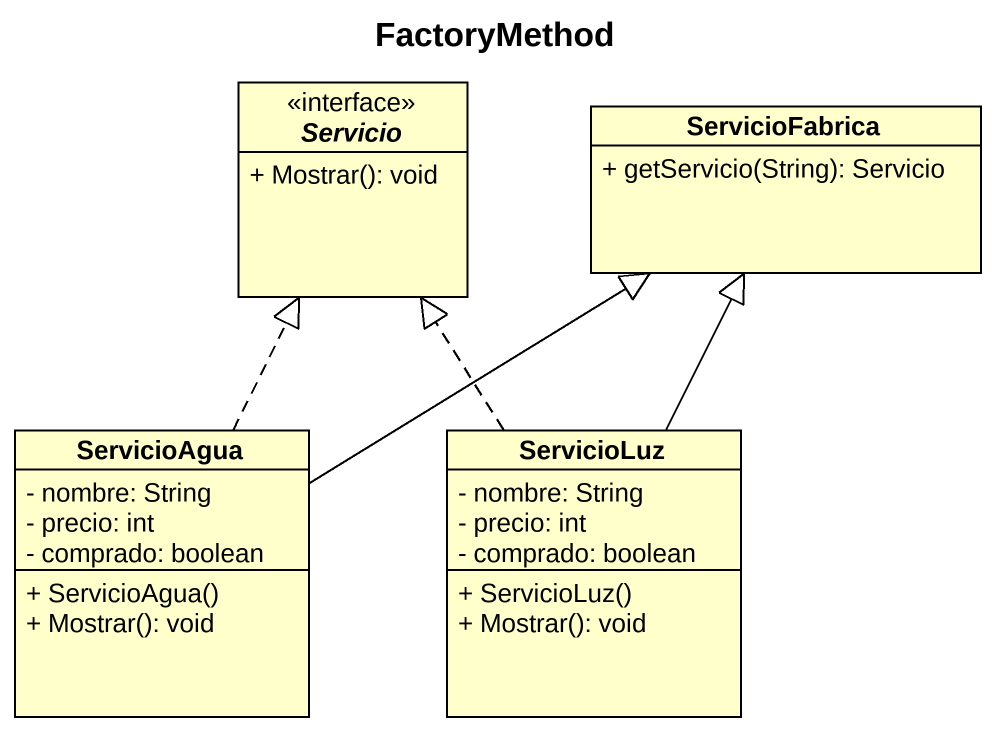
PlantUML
@startuml
title FactoryMethod
hide circle
hide empty members
skinparam classAttributeIconSize 0
interface Servicio <<interface>> {
  + Mostrar(): void
}
class ServicioFabrica {
  + getServicio(String): Servicio
}
class ServicioAgua {
  - nombre: String
  - precio: int
  - comprado: boolean
  + ServicioAgua()
  + Mostrar(): void
}
class ServicioLuz {
  - nombre: String
  - precio: int
  - comprado: boolean
  + ServicioLuz()
  + Mostrar(): void
}
ServicioAgua .up.|> Servicio
ServicioAgua -up-|> ServicioFabrica
ServicioLuz .up.|> Servicio
ServicioLuz -up-|> ServicioFabrica
@enduml
